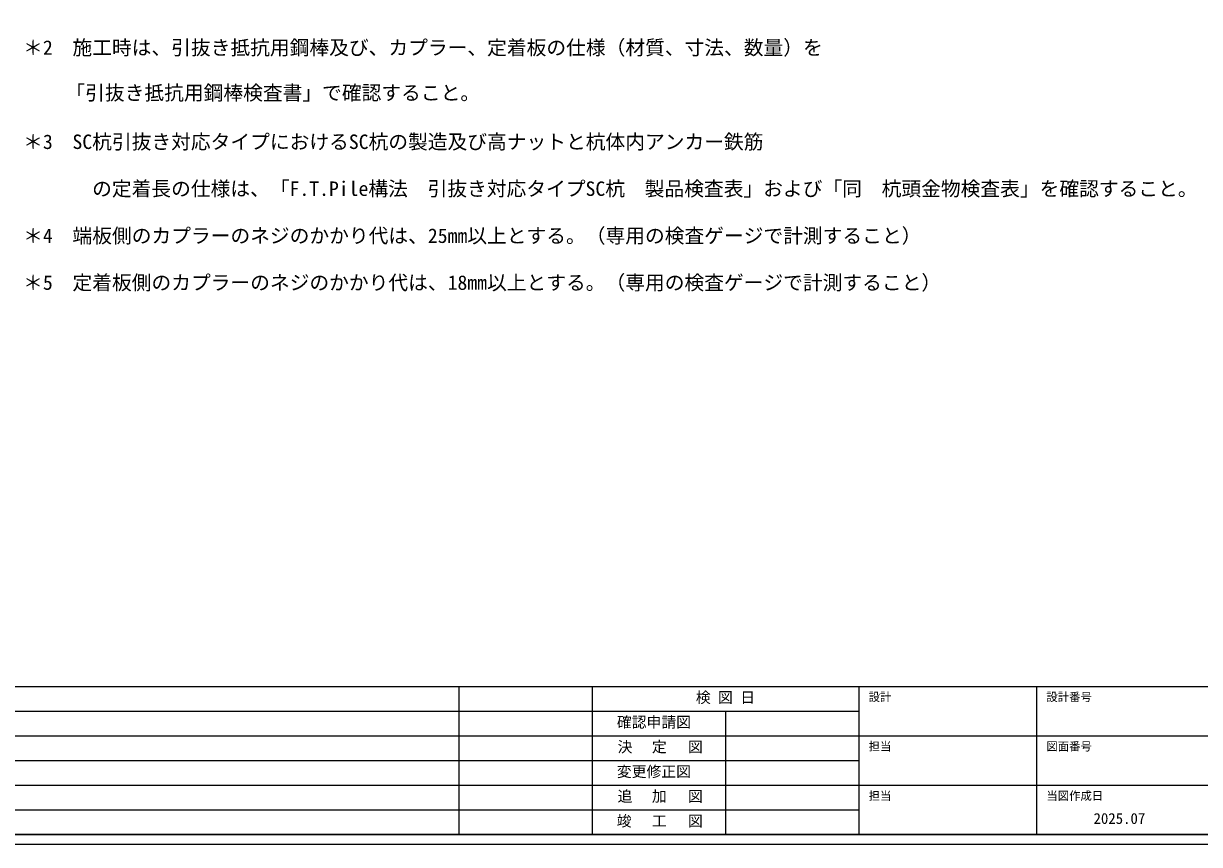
# Model space of a CAD drawing. Units: millimetres on the paper. Extents: x -201 to 201, y -142 to 138.
# Drawn here: x 19.4 to 138.5, y -141.2 to -58.1 of the extents above; entities that cross this region are included whole.
import ezdxf
from ezdxf.enums import TextEntityAlignment as Align

# ---------------------------------------------------------------- set-up
doc = ezdxf.new("R2010")
doc.units = ezdxf.units.MM
doc.layers.add('0-0_A02', color=4, linetype='Continuous')
doc.layers.add('1-2_1', color=4, linetype='Continuous')
doc.styles.add('ＭＳ ゴシック', font='')
doc.styles.get('ＭＳ ゴシック').set_extended_font_data('MS Gothic')

msp = doc.modelspace()

# ---------------------------------------------------------------- linework, layer by layer
at = {"layer": '0-0_A02', "color": 7}
for p, q in [((-200, -125.225), (200, -125.225)), ((63.5, -125.225), (63.5, -140.225)), ((77, -125.225), (77, -140.225)), ((104, -125.225), (104, -140.225)), ((122, -125.225), (122, -140.225)), ((-200, -127.725), (104, -127.725)), ((90.5, -127.725), (90.5, -140.225)), ((-200, -130.225), (200, -130.225)), ((-200, -132.725), (104, -132.725)), ((-200, -135.225), (200, -135.225)), ((-200, -137.725), (104, -137.725)), ((-200, -140.225), (200, -140.225))]:
    msp.add_line(p, q, dxfattribs=at)
for points in [[(-201, -141.225), (-201, 137.775), (201, 137.775), (201, -141.225)], [(-200, -140.225), (-200, 136.775), (200, 136.775), (200, -140.225)]]:
    msp.add_lwpolyline(points, close=True, dxfattribs=at)

# ---------------------------------------------------------------- texts
at = {"layer": '0-0_A02', "style": 'ＭＳ ゴシック'}
for s, p in [('＊2  施工時は、引抜き抵抗用鋼棒及び、カプラー、定着板の仕様（材質、寸法、数量）を', (19.377, -61.745)), ('＊3  SC杭引抜き対応タイプにおけるSC杭の製造及び高ナットと杭体内アンカー鉄筋', (19.377, -71.276)), ('       の定着長の仕様は、「F.T.Pile構法\u3000引抜き対応タイプSC杭\u3000製品検査表」および「同\u3000杭頭金物検査表」を確認すること。', (19.377, -76.024)), ('＊4  端板側のカプラーのネジのかかり代は、25mm以上とする。（専用の検査ゲージで計測すること）', (19.377, -80.785)), ('＊5  定着板側のカプラーのネジのかかり代は、18mm以上とする。（専用の検査ゲージで計測すること）', (19.377, -85.529))]:
    msp.add_text(s, height=1.466, dxfattribs=at).set_placement(p, align=Align.BOTTOM_LEFT)
at = {"layer": '0-0_A02', "color": 7, "style": 'ＭＳ ゴシック'}
for s, height, p in [('検 図 日', 1.1, (87.5, -127.225)), ('設計', 0.8431, (105, -126.975)), ('設計番号', 0.8431, (123, -126.975)), ('確認申請図', 1.1, (79.5, -129.725)), ('決', 1.1, (79.575, -132.229)), ('定', 1.1, (83.05, -132.225)), ('図', 1.1, (86.708, -132.229)), ('担当', 0.8431, (105, -131.975)), ('図面番号', 0.8431, (123, -131.975)), ('変更修正図', 1.1, (79.5, -134.725)), ('追', 1.1, (79.575, -137.229)), ('加', 1.1, (83.05, -137.225)), ('図', 1.1, (86.708, -137.229)), ('担当', 0.8431, (105, -136.975)), ('当図作成日', 0.8431, (123, -136.975)), ('竣', 1.1, (79.488, -139.726)), ('2025.07', 1.1, (127.775, -139.475)), ('工', 1.1, (83.05, -139.725)), ('図', 1.1, (86.704, -139.726))]:
    msp.add_text(s, height=height, dxfattribs=at).set_placement(p, align=Align.BOTTOM_LEFT)
at = {"layer": '1-2_1', "style": 'ＭＳ ゴシック'}
msp.add_text('「引抜き抵抗用鋼棒検査書」で確認すること。', height=1.466, dxfattribs=at).set_placement((23.655, -66.32), align=Align.BOTTOM_LEFT)

doc.saveas('drawing.dxf')
